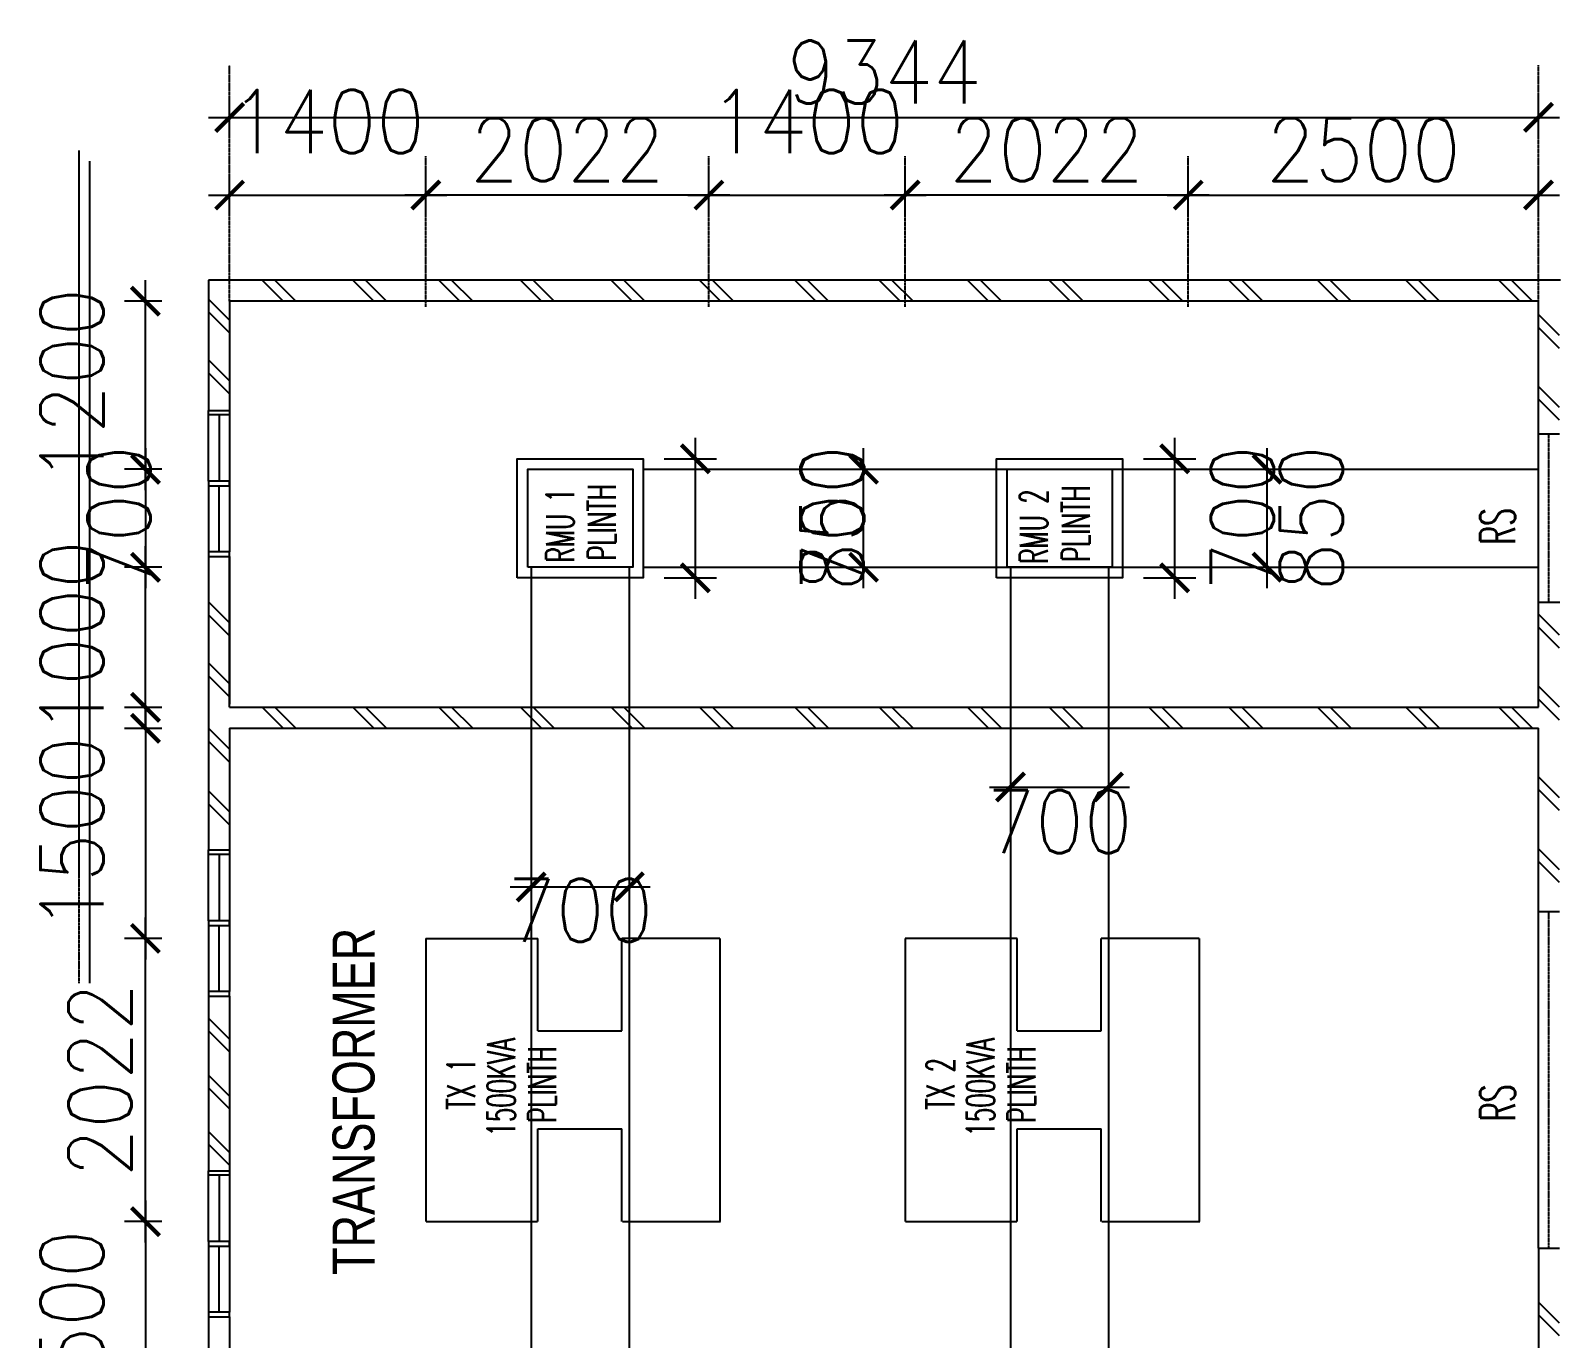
# Model space of a CAD drawing. Header units: millimetres. Extents: x -312260 to 194620, y -310600 to 21683.
# Drawn here: x -65573 to -54658, y -301797 to -292459 of the extents above; entities that cross this region are included whole.
import ezdxf

# ---------------------------------------------------------------- set-up
doc = ezdxf.new("R2010")
doc.units = ezdxf.units.MM
doc.header["$LTSCALE"] = 5
doc.header["$MEASUREMENT"] = 0
doc.header["$PDMODE"] = 3
doc.linetypes.add('HIDDEN', pattern=[0.375, 0.25, -0.125])
for name, color, linetype in [('-TRENCH', 65, 'Continuous'), ('-TRENCH 2', 51, 'Continuous'), ('DIM', 7, 'Continuous'), ('DRAIN', 5, 'Continuous'), ('H', 1, 'Continuous'), ('wall', 2, 'Continuous'), ('WIN', 5, 'Continuous')]:
    doc.layers.add(name, color=color, linetype=linetype)
doc.styles.add('ROMANS', font='romans.shx', dxfattribs={"width": 0.9, "height": 450})
doc.styles.add('ROMS', font='romans.shx', dxfattribs={"width": 0.8, "height": 230})
doc.dimstyles.new('STANDARD$0', dxfattribs={"dimscale": 0, "dimtxt": 8, "dimasz": 6, "dimexe": 1, "dimexo": 1, "dimgap": 3, "dimtad": 1, "dimdec": 0, "dimlfac": -1, "dimrnd": 1, "dimzin": 0, "dimdsep": 46, "dimtxsty": 'Standard', "dimcen": 0, "dimclrd": 5, "dimclre": 250, "dimadec": 0, "dimazin": 0, "dimtfac": 1, "dimtdec": 4, "dimtofl": 0, "dimtmove": 0, "dimatfit": 3, "dimfxl": 1, "dimtolj": 1, "dimtzin": 0, "dimarcsym": 0})

# ---------------------------------------------------------------- blocks, each defined once
blk = doc.blocks.new('_ARCHTICK')
at = {"color": 0, "linetype": 'ByBlock', "const_width": 0.15}
blk.add_lwpolyline([(-0.5, -0.5), (0.5, 0.5)], dxfattribs=at)
blk = doc.blocks.new('*D207')
at = {"color": 7, "lineweight": -2}
for p, q in [((-56746, -296441), (-56746, -295441)), ((-56793, -295591), (-56596, -295591)), ((-56793, -296291), (-56596, -296291))]:
    blk.add_line(p, q, dxfattribs=at)
at = {"layer": 'DEFPOINTS', "color": 0}
for p in [(-56943, -295591), (-56746, -295591), (-56943, -296291)]:
    blk.add_point(p, dxfattribs=at)
at = {"color": 7, "lineweight": -2, "xscale": 200, "yscale": 200, "zscale": 200}
for p, rotation in [((-56746, -295591), 90), ((-56746, -296291), 270)]:
    blk.add_blockref('_ARCHTICK', p, dxfattribs=dict(at, rotation=rotation))
at = {"color": 7, "insert": (-56922, -295941), "char_height": 450, "attachment_point": 5, "rotation": 90, "style": 'ROMANS'}
blk.add_mtext('\\A1;700', dxfattribs=at)
blk = doc.blocks.new('*D201')
at = {"color": 7, "lineweight": -2}
blk.add_line((-58727, -297860), (-57727, -297860), dxfattribs=at)
at = {"layer": 'DEFPOINTS', "color": 0}
for p in [(-58577, -297860), (-57877, -297860), (-57877, -297860)]:
    blk.add_point(p, dxfattribs=at)
at = {"color": 7, "lineweight": -2, "xscale": 200, "yscale": 200, "zscale": 200, "rotation": 180}
blk.add_blockref('_ARCHTICK', (-58577, -297860), dxfattribs=at)
at = {"color": 7, "lineweight": -2, "xscale": 200, "yscale": 200, "zscale": 200}
blk.add_blockref('_ARCHTICK', (-57877, -297860), dxfattribs=at)
at = {"color": 7, "insert": (-58227, -298107), "char_height": 450, "attachment_point": 5, "style": 'ROMANS'}
blk.add_mtext('\\A1;700', dxfattribs=at)
blk = doc.blocks.new('*D208')
at = {"color": 7, "lineweight": -2}
blk.add_line((-59626, -296441), (-59626, -295441), dxfattribs=at)
at = {"layer": 'DEFPOINTS', "color": 0}
for p in [(-59626, -295591), (-59626, -295591), (-59626, -296291)]:
    blk.add_point(p, dxfattribs=at)
at = {"color": 7, "lineweight": -2, "xscale": 200, "yscale": 200, "zscale": 200}
for p, rotation in [((-59626, -295591), 90), ((-59626, -296291), 270)]:
    blk.add_blockref('_ARCHTICK', p, dxfattribs=dict(at, rotation=rotation))
at = {"color": 7, "insert": (-59846, -295941), "char_height": 450, "attachment_point": 5, "rotation": 90, "style": 'ROMANS'}
blk.add_mtext('\\A1;700', dxfattribs=at)
blk = doc.blocks.new('*D179')
at = {"layer": '-TRENCH', "color": 7, "lineweight": -2}
for p, q in [((-57405, -296516), (-57405, -295366)), ((-57627, -295516), (-57255, -295516)), ((-57627, -296366), (-57255, -296366))]:
    blk.add_line(p, q, dxfattribs=at)
at = {"layer": 'DEFPOINTS', "color": 0}
for p in [(-57777, -295516), (-57405, -295516), (-57777, -296366)]:
    blk.add_point(p, dxfattribs=at)
at = {"layer": '-TRENCH', "color": 7, "lineweight": -2, "xscale": 200, "yscale": 200, "zscale": 200}
for p, rotation in [((-57405, -295516), 90), ((-57405, -296366), 270)]:
    blk.add_blockref('_ARCHTICK', p, dxfattribs=dict(at, rotation=rotation))
at = {"layer": '-TRENCH', "color": 7, "insert": (-56430, -295941), "char_height": 450, "attachment_point": 5, "rotation": 90, "style": 'ROMANS'}
blk.add_mtext('\\A1;850', dxfattribs=at)
blk = doc.blocks.new('*D202')
at = {"color": 7, "lineweight": -2}
blk.add_line((-62149, -298573), (-61149, -298573), dxfattribs=at)
at = {"layer": 'DEFPOINTS', "color": 0}
for p in [(-61999, -298573), (-61299, -298573), (-61299, -298573)]:
    blk.add_point(p, dxfattribs=at)
at = {"color": 7, "lineweight": -2, "xscale": 200, "yscale": 200, "zscale": 200, "rotation": 180}
blk.add_blockref('_ARCHTICK', (-61999, -298573), dxfattribs=at)
at = {"color": 7, "lineweight": -2, "xscale": 200, "yscale": 200, "zscale": 200}
blk.add_blockref('_ARCHTICK', (-61299, -298573), dxfattribs=at)
at = {"color": 7, "insert": (-61649, -298740), "char_height": 450, "attachment_point": 5, "style": 'ROMANS'}
blk.add_mtext('\\A1;700', dxfattribs=at)
blk = doc.blocks.new('*D180')
at = {"layer": '-TRENCH', "color": 7, "lineweight": -2}
for p, q in [((-60827, -296516), (-60827, -295366)), ((-61049, -295516), (-60677, -295516)), ((-61049, -296366), (-60677, -296366))]:
    blk.add_line(p, q, dxfattribs=at)
at = {"layer": 'DEFPOINTS', "color": 0}
for p in [(-61199, -295516), (-60827, -295516), (-61199, -296366)]:
    blk.add_point(p, dxfattribs=at)
at = {"layer": '-TRENCH', "color": 7, "lineweight": -2, "xscale": 200, "yscale": 200, "zscale": 200}
for p, rotation in [((-60827, -295516), 90), ((-60827, -296366), 270)]:
    blk.add_blockref('_ARCHTICK', p, dxfattribs=dict(at, rotation=rotation))
at = {"layer": '-TRENCH', "color": 7, "insert": (-59852, -295941), "char_height": 450, "attachment_point": 5, "rotation": 90, "style": 'ROMANS'}
blk.add_mtext('\\A1;850', dxfattribs=at)
blk = doc.blocks.new('*D181')
at = {"layer": 'DEFPOINTS', "color": 0, "linetype": 'Continuous'}
for p in [(-54808, -293079), (-64152, -293370), (-54808, -293370)]:
    blk.add_point(p, dxfattribs=at)
at = {"layer": 'DIM', "color": 7, "linetype": 'Continuous', "lineweight": -2}
for p, q in [((-64152, -293220), (-64152, -292929)), ((-54808, -293220), (-54808, -292929)), ((-64302, -293079), (-54658, -293079))]:
    blk.add_line(p, q, dxfattribs=at)
at = {"layer": 'DIM', "color": 7, "linetype": 'Continuous', "lineweight": -2, "xscale": 200, "yscale": 200, "zscale": 200, "rotation": 180}
blk.add_blockref('_ARCHTICK', (-64152, -293079), dxfattribs=at)
at = {"layer": 'DIM', "color": 7, "linetype": 'Continuous', "lineweight": -2, "xscale": 200, "yscale": 200, "zscale": 200}
blk.add_blockref('_ARCHTICK', (-54808, -293079), dxfattribs=at)
at = {"layer": 'DIM', "color": 7, "linetype": 'Continuous', "insert": (-59480, -292754), "char_height": 450, "attachment_point": 5, "style": 'ROMANS'}
blk.add_mtext('\\A1;9344', dxfattribs=at)
blk = doc.blocks.new('*D182')
at = {"layer": 'DEFPOINTS', "color": 0, "linetype": 'Continuous'}
for p in [(-54808, -293633), (-57308, -293923), (-54808, -293923)]:
    blk.add_point(p, dxfattribs=at)
at = {"layer": 'DIM', "color": 7, "linetype": 'Continuous', "lineweight": -2}
for p, q in [((-57308, -293773), (-57308, -293483)), ((-54808, -293773), (-54808, -293483)), ((-57458, -293633), (-54658, -293633))]:
    blk.add_line(p, q, dxfattribs=at)
at = {"layer": 'DIM', "color": 7, "linetype": 'Continuous', "lineweight": -2, "xscale": 200, "yscale": 200, "zscale": 200, "rotation": 180}
blk.add_blockref('_ARCHTICK', (-57308, -293633), dxfattribs=at)
at = {"layer": 'DIM', "color": 7, "linetype": 'Continuous', "lineweight": -2, "xscale": 200, "yscale": 200, "zscale": 200}
blk.add_blockref('_ARCHTICK', (-54808, -293633), dxfattribs=at)
at = {"layer": 'DIM', "color": 7, "linetype": 'Continuous', "insert": (-56058, -293308), "char_height": 450, "attachment_point": 5, "style": 'ROMANS'}
blk.add_mtext('\\A1;2500', dxfattribs=at)
blk = doc.blocks.new('*D183')
at = {"layer": 'DEFPOINTS', "color": 0, "linetype": 'Continuous'}
for p in [(-59330, -293633), (-59330, -293923), (-57308, -293923)]:
    blk.add_point(p, dxfattribs=at)
at = {"layer": 'DIM', "color": 7, "linetype": 'Continuous', "lineweight": -2}
for p, q in [((-59330, -293773), (-59330, -293483)), ((-57308, -293773), (-57308, -293483)), ((-57158, -293633), (-59480, -293633))]:
    blk.add_line(p, q, dxfattribs=at)
at = {"layer": 'DIM', "color": 7, "linetype": 'Continuous', "lineweight": -2, "xscale": 200, "yscale": 200, "zscale": 200, "rotation": 180}
blk.add_blockref('_ARCHTICK', (-59330, -293633), dxfattribs=at)
at = {"layer": 'DIM', "color": 7, "linetype": 'Continuous', "lineweight": -2, "xscale": 200, "yscale": 200, "zscale": 200}
blk.add_blockref('_ARCHTICK', (-57308, -293633), dxfattribs=at)
at = {"layer": 'DIM', "color": 7, "linetype": 'Continuous', "insert": (-58319, -293308), "char_height": 450, "attachment_point": 5, "style": 'ROMANS'}
blk.add_mtext('\\A1;2022', dxfattribs=at)
blk = doc.blocks.new('*D184')
at = {"layer": 'DEFPOINTS', "color": 0, "linetype": 'Continuous'}
for p in [(-59330, -293633), (-60730, -293923), (-59330, -293923)]:
    blk.add_point(p, dxfattribs=at)
at = {"layer": 'DIM', "color": 7, "linetype": 'Continuous', "lineweight": -2}
for p, q in [((-60730, -293773), (-60730, -293483)), ((-59330, -293773), (-59330, -293483)), ((-60880, -293633), (-59180, -293633))]:
    blk.add_line(p, q, dxfattribs=at)
at = {"layer": 'DIM', "color": 7, "linetype": 'Continuous', "lineweight": -2, "xscale": 200, "yscale": 200, "zscale": 200, "rotation": 180}
blk.add_blockref('_ARCHTICK', (-60730, -293633), dxfattribs=at)
at = {"layer": 'DIM', "color": 7, "linetype": 'Continuous', "lineweight": -2, "xscale": 200, "yscale": 200, "zscale": 200}
blk.add_blockref('_ARCHTICK', (-59330, -293633), dxfattribs=at)
at = {"layer": 'DIM', "color": 7, "linetype": 'Continuous', "insert": (-60030, -293108), "char_height": 450, "attachment_point": 5, "style": 'ROMANS'}
blk.add_mtext('\\A1;1400', dxfattribs=at)
blk = doc.blocks.new('*D185')
at = {"layer": 'DEFPOINTS', "color": 0, "linetype": 'Continuous'}
for p in [(-62752, -293633), (-62752, -293923), (-60730, -293923)]:
    blk.add_point(p, dxfattribs=at)
at = {"layer": 'DIM', "color": 7, "linetype": 'Continuous', "lineweight": -2}
for p, q in [((-62752, -293773), (-62752, -293483)), ((-60730, -293773), (-60730, -293483)), ((-60580, -293633), (-62902, -293633))]:
    blk.add_line(p, q, dxfattribs=at)
at = {"layer": 'DIM', "color": 7, "linetype": 'Continuous', "lineweight": -2, "xscale": 200, "yscale": 200, "zscale": 200, "rotation": 180}
blk.add_blockref('_ARCHTICK', (-62752, -293633), dxfattribs=at)
at = {"layer": 'DIM', "color": 7, "linetype": 'Continuous', "lineweight": -2, "xscale": 200, "yscale": 200, "zscale": 200}
blk.add_blockref('_ARCHTICK', (-60730, -293633), dxfattribs=at)
at = {"layer": 'DIM', "color": 7, "linetype": 'Continuous', "insert": (-61741, -293308), "char_height": 450, "attachment_point": 5, "style": 'ROMANS'}
blk.add_mtext('\\A1;2022', dxfattribs=at)
blk = doc.blocks.new('*D186')
at = {"layer": 'DEFPOINTS', "color": 0, "linetype": 'Continuous'}
for p in [(-62752, -293633), (-64152, -293923), (-62752, -293923)]:
    blk.add_point(p, dxfattribs=at)
at = {"layer": 'DIM', "color": 7, "linetype": 'Continuous', "lineweight": -2}
for p, q in [((-64152, -293773), (-64152, -293483)), ((-62752, -293773), (-62752, -293483)), ((-64302, -293633), (-62602, -293633))]:
    blk.add_line(p, q, dxfattribs=at)
at = {"layer": 'DIM', "color": 7, "linetype": 'Continuous', "lineweight": -2, "xscale": 200, "yscale": 200, "zscale": 200, "rotation": 180}
blk.add_blockref('_ARCHTICK', (-64152, -293633), dxfattribs=at)
at = {"layer": 'DIM', "color": 7, "linetype": 'Continuous', "lineweight": -2, "xscale": 200, "yscale": 200, "zscale": 200}
blk.add_blockref('_ARCHTICK', (-62752, -293633), dxfattribs=at)
at = {"layer": 'DIM', "color": 7, "linetype": 'Continuous', "insert": (-63452, -293108), "char_height": 450, "attachment_point": 5, "style": 'ROMANS'}
blk.add_mtext('\\A1;1400', dxfattribs=at)
blk = doc.blocks.new('*D192')
at = {"layer": 'DEFPOINTS', "color": 0, "linetype": 'Continuous'}
for p in [(-64487, -300963), (-64753, -302463), (-64487, -302463)]:
    blk.add_point(p, dxfattribs=at)
at = {"layer": 'DIM', "color": 7, "linetype": 'Continuous', "lineweight": -2}
for p, q in [((-64753, -300813), (-64753, -302613)), ((-64637, -300963), (-64903, -300963)), ((-64637, -302463), (-64903, -302463))]:
    blk.add_line(p, q, dxfattribs=at)
at = {"layer": 'DIM', "color": 7, "linetype": 'Continuous', "lineweight": -2, "xscale": 200, "yscale": 200, "zscale": 200}
for p, rotation in [((-64753, -300963), 90), ((-64753, -302463), 270)]:
    blk.add_blockref('_ARCHTICK', p, dxfattribs=dict(at, rotation=rotation))
at = {"layer": 'DIM', "color": 7, "linetype": 'Continuous', "insert": (-65278, -301713), "char_height": 450, "attachment_point": 5, "rotation": 90, "style": 'ROMANS'}
blk.add_mtext('\\A1;1500', dxfattribs=at)
blk = doc.blocks.new('*D193')
at = {"layer": 'DEFPOINTS', "color": 0, "linetype": 'Continuous'}
for p in [(-64753, -298941), (-64487, -298941), (-64487, -300963)]:
    blk.add_point(p, dxfattribs=at)
at = {"layer": 'DIM', "color": 7, "linetype": 'Continuous', "lineweight": -2}
for p, q in [((-64753, -301113), (-64753, -298791)), ((-64637, -298941), (-64903, -298941)), ((-64637, -300963), (-64903, -300963))]:
    blk.add_line(p, q, dxfattribs=at)
at = {"layer": 'DIM', "color": 7, "linetype": 'Continuous', "lineweight": -2, "xscale": 200, "yscale": 200, "zscale": 200}
for p, rotation in [((-64753, -298941), 90), ((-64753, -300963), 270)]:
    blk.add_blockref('_ARCHTICK', p, dxfattribs=dict(at, rotation=rotation))
at = {"layer": 'DIM', "color": 7, "linetype": 'Continuous', "insert": (-65078, -299952), "char_height": 450, "attachment_point": 5, "rotation": 90, "style": 'ROMANS'}
blk.add_mtext('\\A1;2022', dxfattribs=at)
blk = doc.blocks.new('*D194')
at = {"layer": 'DEFPOINTS', "color": 0, "linetype": 'Continuous'}
for p in [(-64487, -297441), (-64753, -298941), (-64487, -298941)]:
    blk.add_point(p, dxfattribs=at)
at = {"layer": 'DIM', "color": 7, "linetype": 'Continuous', "lineweight": -2}
for p, q in [((-64753, -297291), (-64753, -299091)), ((-64637, -297441), (-64903, -297441)), ((-64637, -298941), (-64903, -298941))]:
    blk.add_line(p, q, dxfattribs=at)
at = {"layer": 'DIM', "color": 7, "linetype": 'Continuous', "lineweight": -2, "xscale": 200, "yscale": 200, "zscale": 200}
for p, rotation in [((-64753, -297441), 90), ((-64753, -298941), 270)]:
    blk.add_blockref('_ARCHTICK', p, dxfattribs=dict(at, rotation=rotation))
at = {"layer": 'DIM', "color": 7, "linetype": 'Continuous', "insert": (-65278, -298191), "char_height": 450, "attachment_point": 5, "rotation": 90, "style": 'ROMANS'}
blk.add_mtext('\\A1;1500', dxfattribs=at)
blk = doc.blocks.new('*D195')
at = {"layer": 'DEFPOINTS', "color": 0, "linetype": 'Continuous'}
for p in [(-64753, -296291), (-64487, -296291), (-64487, -297291)]:
    blk.add_point(p, dxfattribs=at)
at = {"layer": 'DIM', "color": 7, "linetype": 'Continuous', "lineweight": -2}
for p, q in [((-64753, -297441), (-64753, -296141)), ((-64637, -296291), (-64903, -296291)), ((-64637, -297291), (-64903, -297291))]:
    blk.add_line(p, q, dxfattribs=at)
at = {"layer": 'DIM', "color": 7, "linetype": 'Continuous', "lineweight": -2, "xscale": 200, "yscale": 200, "zscale": 200}
for p, rotation in [((-64753, -296291), 90), ((-64753, -297291), 270)]:
    blk.add_blockref('_ARCHTICK', p, dxfattribs=dict(at, rotation=rotation))
at = {"layer": 'DIM', "color": 7, "linetype": 'Continuous', "insert": (-65278, -296791), "char_height": 450, "attachment_point": 5, "rotation": 90, "style": 'ROMANS'}
blk.add_mtext('\\A1;1000', dxfattribs=at)
blk = doc.blocks.new('*D196')
at = {"layer": 'DEFPOINTS', "color": 0, "linetype": 'Continuous'}
for p in [(-64487, -295591), (-64753, -296291), (-64487, -296291)]:
    blk.add_point(p, dxfattribs=at)
at = {"layer": 'DIM', "color": 7, "linetype": 'Continuous', "lineweight": -2}
for p, q in [((-64753, -295441), (-64753, -296441)), ((-64637, -295591), (-64903, -295591)), ((-64637, -296291), (-64903, -296291))]:
    blk.add_line(p, q, dxfattribs=at)
at = {"layer": 'DIM', "color": 7, "linetype": 'Continuous', "lineweight": -2, "xscale": 200, "yscale": 200, "zscale": 200}
for p, rotation in [((-64753, -295591), 90), ((-64753, -296291), 270)]:
    blk.add_blockref('_ARCHTICK', p, dxfattribs=dict(at, rotation=rotation))
at = {"layer": 'DIM', "color": 7, "linetype": 'Continuous', "insert": (-64942, -295941), "char_height": 450, "attachment_point": 5, "rotation": 90, "style": 'ROMANS'}
blk.add_mtext('\\A1;700', dxfattribs=at)
blk = doc.blocks.new('*D197')
at = {"layer": 'DEFPOINTS', "color": 0, "linetype": 'Continuous'}
for p in [(-64753, -294391), (-64487, -294391), (-64487, -295591)]:
    blk.add_point(p, dxfattribs=at)
at = {"layer": 'DIM', "color": 7, "linetype": 'Continuous', "lineweight": -2}
for p, q in [((-64753, -295741), (-64753, -294241)), ((-64637, -294391), (-64903, -294391)), ((-64637, -295591), (-64903, -295591))]:
    blk.add_line(p, q, dxfattribs=at)
at = {"layer": 'DIM', "color": 7, "linetype": 'Continuous', "lineweight": -2, "xscale": 200, "yscale": 200, "zscale": 200}
for p, rotation in [((-64753, -294391), 90), ((-64753, -295591), 270)]:
    blk.add_blockref('_ARCHTICK', p, dxfattribs=dict(at, rotation=rotation))
at = {"layer": 'DIM', "color": 7, "linetype": 'Continuous', "insert": (-65278, -294991), "char_height": 450, "attachment_point": 5, "rotation": 90, "style": 'ROMANS'}
blk.add_mtext('\\A1;1200', dxfattribs=at)

msp = doc.modelspace()

# ---------------------------------------------------------------- linework, layer by layer
at = {"layer": '-TRENCH'}
for p, q in [((-61199.1, -295590.6), (-54808.4, -295590.6)), ((-61999.1, -296290.6), (-61999.1, -303562.6)), ((-61299.1, -296290.6), (-61299.1, -303562.6)), ((-61199.1, -296290.6), (-54808.4, -296290.6)), ((-58577.1, -296290.6), (-58577.1, -303562.6)), ((-57877.1, -296290.6), (-57877.1, -303562.6))]:
    msp.add_line(p, q, dxfattribs=at)
at = {"layer": '-TRENCH 2', "color": 6, "linetype": 'Continuous', "ltscale": 0.2}
for points in [[(-62024.1, -296290.6), (-62024.1, -295590.6), (-61274.1, -295590.6), (-61274.1, -296290.6)], [(-58602.1, -296290.6), (-58602.1, -295590.6), (-57852.1, -295590.6), (-57852.1, -296290.6)]]:
    msp.add_lwpolyline(points, close=True, dxfattribs=at)
at = {"color": 5}
for p, q in [((-54658.4, -295340.6), (-54808.4, -295340.6)), ((-54808.4, -296540.6), (-54808.4, -295340.6)), ((-54808.4, -296540.6), (-54655.9, -296540.6)), ((-54808.4, -301151.6), (-54808.4, -298751.6)), ((-54658.4, -298751.6), (-54808.4, -298751.6)), ((-54808.4, -301151.6), (-54658.4, -301151.6))]:
    msp.add_line(p, q, dxfattribs=at)
at = {"color": 6}
for p, q in [((-64152.4, -297290.6), (-64152.4, -296214)), ((-62752.4, -298940.7), (-62752.4, -300962.7)), ((-62752.4, -298940.7), (-61952.4, -298940.7)), ((-61952.4, -299601.6), (-61952.4, -298940.7)), ((-60652.4, -298940.7), (-61352.4, -298940.7)), ((-61352.4, -299601.6), (-61352.4, -298940.7)), ((-60652.4, -298940.7), (-60652.4, -300962.7)), ((-58530.4, -298940.7), (-59330.4, -298940.7)), ((-59330.4, -298940.7), (-59330.4, -300962.7)), ((-58530.4, -299601.6), (-58530.4, -298940.7)), ((-57930.4, -299601.6), (-57930.4, -298940.7)), ((-57230.4, -298940.7), (-57930.4, -298940.7)), ((-57230.4, -298940.7), (-57230.4, -300962.7)), ((-61952.4, -299601.6), (-61352.4, -299601.6)), ((-58530.4, -299601.6), (-57930.4, -299601.6)), ((-61952.4, -300962.7), (-61952.4, -300301.6)), ((-61952.4, -300301.6), (-61352.4, -300301.6)), ((-61352.4, -300962.7), (-61352.4, -300301.6)), ((-58530.4, -300301.6), (-57930.4, -300301.6)), ((-58530.4, -300962.7), (-58530.4, -300301.6)), ((-57930.4, -300962.7), (-57930.4, -300301.6)), ((-62748.3, -300962.7), (-61954, -300962.7)), ((-61348.3, -300962.7), (-60648.3, -300962.7)), ((-59326.3, -300962.7), (-58532, -300962.7)), ((-57926.3, -300962.7), (-57226.3, -300962.7))]:
    msp.add_line(p, q, dxfattribs=at)
msp.add_line((-58536.1, -300851.6), (-58530.4, -300851.6))
for points in [[(-62099.1, -296365.6), (-62099.1, -295515.6), (-61199.1, -295515.6), (-61199.1, -296365.6)], [(-58677.1, -296365.6), (-58677.1, -295515.6), (-57777.1, -295515.6), (-57777.1, -296365.6)]]:
    msp.add_lwpolyline(points, close=True, dxfattribs=at)
at = {"layer": 'DIM', "color": 8, "linetype": 'HIDDEN'}
for p, q in [((-64152.4, -294390.6), (-64152.4, -292705.6)), ((-54808.4, -294432), (-54808.4, -292705.6)), ((-62752.4, -294432), (-62752.4, -293355.6)), ((-60730.4, -294432), (-60730.4, -293355.6)), ((-59330.4, -294432), (-59330.4, -293355.6)), ((-57308.4, -294432), (-57308.4, -293355.6))]:
    msp.add_line(p, q, dxfattribs=at)
at = {"layer": 'DIM', "color": 2, "linetype": 'HIDDEN'}
for p, q in [((-54733.4, -296540.6), (-54733.4, -295340.6)), ((-54733.4, -301151.6), (-54733.4, -298751.6))]:
    msp.add_line(p, q, dxfattribs=at)
at = {"layer": 'DRAIN'}
for p, q in [((-65227.4, -293315.6), (-65227.4, -298473.6)), ((-65152.4, -293390.6), (-65152.4, -299260.6))]:
    msp.add_line(p, q, dxfattribs=at)
at = {"layer": 'DRAIN', "color": 8, "linetype": 'HIDDEN'}
msp.add_line((-65227.4, -298473.6), (-65227.4, -299260.6), dxfattribs=at)
msp.add_line((-65227.4, -298473.6), (-65227.4, -299260.6), dxfattribs=at)
at = {"layer": 'H'}
for p, q in [((-63770.6, -294390.6), (-63920.6, -294240.6)), ((-63679.2, -294390.6), (-63829.2, -294240.6)), ((-63123.2, -294390.6), (-63273.2, -294240.6)), ((-63031.8, -294390.6), (-63181.8, -294240.6)), ((-62508.2, -294390.6), (-62658.2, -294240.6)), ((-62416.9, -294390.6), (-62566.9, -294240.6)), ((-61925.6, -294390.6), (-62075.6, -294240.6)), ((-61834.2, -294390.6), (-61984.2, -294240.6)), ((-61278.2, -294390.6), (-61428.2, -294240.6)), ((-61186.9, -294390.6), (-61336.9, -294240.6)), ((-60647.1, -294390.6), (-60797.1, -294240.6)), ((-60555.7, -294390.6), (-60705.7, -294240.6)), ((-59967.4, -294390.6), (-60117.4, -294240.6)), ((-59876, -294390.6), (-60026, -294240.6)), ((-59364.7, -294390.6), (-59514.7, -294240.6)), ((-59273.3, -294390.6), (-59423.3, -294240.6)), ((-58733.5, -294390.6), (-58883.5, -294240.6)), ((-58642.2, -294390.6), (-58792.2, -294240.6)), ((-58150.9, -294390.6), (-58300.9, -294240.6)), ((-58059.5, -294390.6), (-58209.5, -294240.6)), ((-57438.8, -294390.6), (-57588.8, -294240.6)), ((-57347.4, -294390.6), (-57497.4, -294240.6)), ((-56867.7, -294390.6), (-57017.7, -294240.6)), ((-56776.4, -294390.6), (-56926.4, -294240.6)), ((-56236.6, -294390.6), (-56386.6, -294240.6)), ((-56145.2, -294390.6), (-56295.2, -294240.6)), ((-55605.4, -294390.6), (-55755.4, -294240.6)), ((-55514, -294390.6), (-55664, -294240.6)), ((-54941.9, -294390.6), (-55091.9, -294240.6)), ((-54850.5, -294390.6), (-55000.5, -294240.6)), ((-64152.4, -294525.5), (-64302.4, -294375.5)), ((-64152.4, -294616.9), (-64302.4, -294466.9)), ((-54658.4, -294636.3), (-54808.4, -294486.3)), ((-54658.4, -294727.7), (-54808.4, -294577.7)), ((-64152.4, -294960.7), (-64302.4, -294810.7)), ((-64152.4, -295052.1), (-64302.4, -294902.1)), ((-54658.4, -295150.2), (-54808.4, -295000.2)), ((-54658.4, -295241.6), (-54808.4, -295091.6)), ((-64152.4, -296688.5), (-64302.4, -296538.5)), ((-64152.4, -296779.9), (-64302.4, -296629.9)), ((-54658.4, -296776.8), (-54808.4, -296626.8)), ((-54658.4, -296868.2), (-54808.4, -296718.2)), ((-64152.4, -297123.7), (-64302.4, -296973.7)), ((-64152.4, -297215.1), (-64302.4, -297065.1)), ((-54658.4, -297290.8), (-54808.4, -297140.8)), ((-63770.6, -297440.6), (-63920.6, -297290.6)), ((-63679.2, -297440.6), (-63829.2, -297290.6)), ((-63123.2, -297440.6), (-63273.2, -297290.6)), ((-63031.8, -297440.6), (-63181.8, -297290.6)), ((-62508.2, -297440.6), (-62658.2, -297290.6)), ((-62416.9, -297440.6), (-62566.9, -297290.6)), ((-61925.6, -297440.6), (-62075.6, -297290.6)), ((-61834.2, -297440.6), (-61984.2, -297290.6)), ((-61278.2, -297440.6), (-61428.2, -297290.6)), ((-61186.9, -297440.6), (-61336.9, -297290.6)), ((-60647.1, -297440.6), (-60797.1, -297290.6)), ((-60555.7, -297440.6), (-60705.7, -297290.6)), ((-59967.4, -297440.6), (-60117.4, -297290.6)), ((-59876, -297440.6), (-60026, -297290.6)), ((-59364.7, -297440.6), (-59514.7, -297290.6)), ((-59273.3, -297440.6), (-59423.3, -297290.6)), ((-58733.5, -297440.6), (-58883.5, -297290.6)), ((-58642.2, -297440.6), (-58792.2, -297290.6)), ((-58150.9, -297440.6), (-58300.9, -297290.6)), ((-58059.5, -297440.6), (-58209.5, -297290.6)), ((-57438.8, -297440.6), (-57588.8, -297290.6)), ((-57347.4, -297440.6), (-57497.4, -297290.6)), ((-56867.7, -297440.6), (-57017.7, -297290.6)), ((-56776.4, -297440.6), (-56926.4, -297290.6)), ((-56236.6, -297440.6), (-56386.6, -297290.6)), ((-56145.2, -297440.6), (-56295.2, -297290.6)), ((-55605.4, -297440.6), (-55755.4, -297290.6)), ((-55514, -297440.6), (-55664, -297290.6)), ((-54941.9, -297440.6), (-55091.9, -297290.6)), ((-54850.5, -297440.6), (-55000.5, -297290.6)), ((-54658.4, -297382.1), (-54808.4, -297232.1)), ((-64152.4, -297590.4), (-64302.4, -297440.4)), ((-64152.4, -297681.8), (-64302.4, -297531.8)), ((-54658.4, -297936.3), (-54808.4, -297786.3)), ((-64152.4, -298037.9), (-64302.4, -297887.9)), ((-54658.4, -298027.7), (-54808.4, -297877.7)), ((-64152.4, -298129.3), (-64302.4, -297979.3)), ((-54658.4, -298450.2), (-54808.4, -298300.2)), ((-54658.4, -298541.6), (-54808.4, -298391.6)), ((-64152.4, -299659.4), (-64302.4, -299509.4)), ((-64152.4, -299750.8), (-64302.4, -299600.8)), ((-64152.4, -300067.3), (-64302.4, -299917.3)), ((-64152.4, -300158.7), (-64302.4, -300008.7)), ((-64152.4, -300468.5), (-64302.4, -300318.5)), ((-64152.4, -300559.9), (-64302.4, -300409.9)), ((-54658.4, -301687), (-54808.4, -301537)), ((-54658.4, -301778.4), (-54808.4, -301628.4))]:
    msp.add_line(p, q, dxfattribs=at)
at = {"layer": 'wall', "color": 2}
for p, q in [((-54650.6, -294240.6), (-64302.4, -294240.6)), ((-64302.4, -294240.6), (-64302.4, -295170.5)), ((-54808.4, -294390.6), (-64152.4, -294390.6)), ((-64152.4, -294390.6), (-64152.4, -295170.5)), ((-54808.4, -295340.6), (-54808.4, -294390.6)), ((-64302.4, -296214), (-64302.4, -298309.6)), ((-64152.4, -296214), (-64152.4, -297267.2)), ((-54808.4, -297290.6), (-54808.4, -296540.6)), ((-64152.4, -297290.6), (-54808.4, -297290.6)), ((-64152.4, -297440.6), (-54808.4, -297440.6)), ((-64152.4, -297440.6), (-64152.4, -298309.6)), ((-54808.4, -298751.6), (-54808.4, -297440.6)), ((-64302.4, -299353.1), (-64302.4, -300599.6)), ((-64152.4, -299353.1), (-64152.4, -300599.6)), ((-54808.4, -301151.6), (-54808.4, -302462.6)), ((-64302.4, -301643.1), (-64302.4, -304717.5)), ((-64152.4, -301643.1), (-64152.4, -302462.6))]:
    msp.add_line(p, q, dxfattribs=at)
at = {"layer": 'WIN', "color": 5, "linetype": 'Continuous', "ltscale": 0.2}
for p, q in [((-64302.4, -295203.1), (-64302.4, -295170.5)), ((-64302.4, -295170.5), (-64152.4, -295170.5)), ((-64302.4, -295676), (-64302.4, -295203.1)), ((-64152.4, -295203.1), (-64302.4, -295203.1)), ((-64227.4, -295203.1), (-64227.4, -295676)), ((-64152.4, -295170.5), (-64152.4, -295203.1)), ((-64152.4, -295170.5), (-64152.4, -296181.4)), ((-64152.4, -295676), (-64302.4, -295676)), ((-64302.4, -295676), (-64302.4, -295708.6)), ((-64152.4, -295708.6), (-64152.4, -295676)), ((-64302.4, -295708.6), (-64152.4, -295708.6)), ((-64302.4, -295708.6), (-64302.4, -296181.4)), ((-64227.4, -296181.4), (-64227.4, -295708.6)), ((-64152.4, -296181.4), (-64302.4, -296181.4)), ((-64302.4, -296181.4), (-64302.4, -296214)), ((-64302.4, -296214), (-64152.4, -296214)), ((-64152.4, -296214), (-64152.4, -296181.4)), ((-64302.4, -298342.2), (-64302.4, -298309.6)), ((-64302.4, -298309.6), (-64152.4, -298309.6)), ((-64302.4, -298815), (-64302.4, -298342.2)), ((-64152.4, -298342.2), (-64302.4, -298342.2)), ((-64227.4, -298342.2), (-64227.4, -298815)), ((-64152.4, -298309.6), (-64152.4, -298342.2)), ((-64152.4, -298309.6), (-64152.4, -299320.5)), ((-64152.4, -298815), (-64302.4, -298815)), ((-64302.4, -298815), (-64302.4, -298847.7)), ((-64152.4, -298847.7), (-64152.4, -298815)), ((-64302.4, -298847.7), (-64152.4, -298847.7)), ((-64302.4, -298847.7), (-64302.4, -299320.5)), ((-64227.4, -299320.5), (-64227.4, -298847.7)), ((-64152.4, -299320.5), (-64302.4, -299320.5)), ((-64302.4, -299320.5), (-64302.4, -299353.1)), ((-64302.4, -299353.1), (-64152.4, -299353.1)), ((-64152.4, -299353.1), (-64152.4, -299320.5)), ((-64302.4, -300632.2), (-64302.4, -300599.6)), ((-64302.4, -300599.6), (-64152.4, -300599.6)), ((-64302.4, -301105.1), (-64302.4, -300632.2)), ((-64152.4, -300632.2), (-64302.4, -300632.2)), ((-64227.4, -300632.2), (-64227.4, -301105.1)), ((-64152.4, -300599.6), (-64152.4, -300632.2)), ((-64152.4, -300599.6), (-64152.4, -301610.5)), ((-64152.4, -301105.1), (-64302.4, -301105.1)), ((-64302.4, -301105.1), (-64302.4, -301137.7)), ((-64152.4, -301137.7), (-64152.4, -301105.1)), ((-64302.4, -301137.7), (-64152.4, -301137.7)), ((-64302.4, -301137.7), (-64302.4, -301610.5)), ((-64227.4, -301610.5), (-64227.4, -301137.7)), ((-64152.4, -301610.5), (-64302.4, -301610.5)), ((-64302.4, -301610.5), (-64302.4, -301643.1)), ((-64302.4, -301643.1), (-64152.4, -301643.1)), ((-64152.4, -301643.1), (-64152.4, -301610.5))]:
    msp.add_line(p, q, dxfattribs=at)

# ---------------------------------------------------------------- texts
at = {"layer": '-TRENCH 2', "color": 7, "linetype": 'Continuous', "style": 'ROMS', "width": 0.6}
for s, height, p in [('RMU 1', 200, (-61693.2, -296255.1)), ('PLINTH', 200, (-61393.9, -296241.9)), ('RMU 2', 200, (-58309.7, -296264.4)), ('PLINTH', 200, (-58010.4, -296251.2)), ('RS', 250, (-54975.2, -296131.2)), ('1500KVA', 200, (-62113.8, -300355.6)), ('1500KVA', 200, (-58691.8, -300355.6)), ('PLINTH', 200, (-61821.5, -300255.8)), ('TX 2', 200, (-58977.8, -300164.4)), ('PLINTH', 200, (-58399.5, -300255.8)), ('TX 1', 200, (-62399.8, -300164.4)), ('RS', 250, (-54975.2, -300246.7))]:
    msp.add_text(s, height=height, rotation=90, dxfattribs=at).set_placement(p)
at = {"color": 2, "width": 0.8}
msp.add_text('TRANSFORMER', height=300, rotation=90, dxfattribs=at).set_placement((-63117.5, -301343.3))

# ---------------------------------------------------------------- dimensions: what is measured, and where the dimension line sits
at = {"layer": '-TRENCH'}
for base, p1, p2, picture, middle in [((-60827.3, -295515.6), (-61199.1, -296365.6), (-61199.1, -295515.6), '*D180', (-59852.3, -295940.6)), ((-57405.3, -295515.6), (-57777.1, -296365.6), (-57777.1, -295515.6), '*D179', (-56430.3, -295940.6))]:
    dim = msp.add_linear_dim(base=base, p1=p1, p2=p2, angle=90, dimstyle='STANDARD$0', override={"dimscale": 100, "dimtxt": 2, "dimasz": 2, "dimexe": 1.5, "dimexo": 1.5, "dimgap": 1, "dimtxsty": 'ROMANS', "dimblk": 'ARCHTICK', "dimdle": 1.5, "dimclrd": 7, "dimclre": 7, "dimclrt": 7, "dimtdec": 0, "dimtmove": 2}, dxfattribs=at)
    dim.commit()
    dim.dimension.update_dxf_attribs({"geometry": picture, "text_midpoint": middle})
for base, p1, p2, angle, picture, middle in [((-59626.3, -295590.6), (-59626.3, -296290.6), (-59626.3, -295590.6), 90, '*D208', (-59845.7, -295940.6)), ((-56746.2, -295590.6), (-56942.6, -296290.6), (-56942.6, -295590.6), 90, '*D207', (-56922.2, -295940.6)), ((-57877.1, -297859.7), (-58577.1, -297859.7), (-57877.1, -297859.7), 180, '*D201', (-58227.1, -298106.8)), ((-61299.1, -298572.7), (-61999.1, -298572.7), (-61299.1, -298572.7), 180, '*D202', (-61649.1, -298739.9))]:
    dim = msp.add_linear_dim(base=base, p1=p1, p2=p2, angle=angle, dimstyle='STANDARD$0', override={"dimscale": 100, "dimtxt": 2, "dimasz": 2, "dimexe": 1.5, "dimexo": 1.5, "dimgap": 1, "dimtxsty": 'ROMANS', "dimblk": 'ARCHTICK', "dimdle": 1.5, "dimclrd": 7, "dimclre": 7, "dimclrt": 7, "dimtdec": 0, "dimtmove": 2})
    dim.commit()
    dim.dimension.update_dxf_attribs({"geometry": picture, "text_midpoint": middle, "dimtype": 160})
at = {"layer": 'DIM', "linetype": 'Continuous'}
for base, p1, p2, angle, picture, middle in [((-54808.4, -293079), (-64152.4, -293369.6), (-54808.4, -293369.6), 180, '*D181', (-59480.4, -292754)), ((-62752.4, -293632.7), (-64152.4, -293923.3), (-62752.4, -293923.3), 180, '*D186', (-63452.4, -293107.7)), ((-59330.4, -293632.7), (-60730.4, -293923.3), (-59330.4, -293923.3), 180, '*D184', (-60030.4, -293107.7)), ((-54808.4, -293632.7), (-57308.4, -293923.3), (-54808.4, -293923.3), 180, '*D182', (-56058.4, -293307.7)), ((-64752.8, -294390.6), (-64486.9, -295590.6), (-64486.9, -294390.6), 90, '*D197', (-65277.8, -294990.6)), ((-64752.8, -296290.6), (-64486.9, -297290.6), (-64486.9, -296290.6), 90, '*D195', (-65277.8, -296790.6)), ((-64752.8, -298940.6), (-64486.9, -297440.6), (-64486.9, -298940.6), 270, '*D194', (-65277.8, -298190.6)), ((-64752.8, -298940.6), (-64486.9, -300962.6), (-64486.9, -298940.6), 90, '*D193', (-65077.8, -299951.6)), ((-64752.8, -302462.6), (-64486.9, -300962.6), (-64486.9, -302462.6), 270, '*D192', (-65277.8, -301712.6))]:
    dim = msp.add_linear_dim(base=base, p1=p1, p2=p2, angle=angle, dimstyle='STANDARD$0', override={"dimscale": 100, "dimtxt": 2, "dimasz": 2, "dimexe": 1.5, "dimexo": 1.5, "dimgap": 1, "dimtxsty": 'ROMANS', "dimblk": 'ARCHTICK', "dimdle": 1.5, "dimclrd": 7, "dimclre": 7, "dimclrt": 7, "dimtdec": 0, "dimtmove": 2}, dxfattribs=at)
    dim.commit()
    dim.dimension.update_dxf_attribs({"geometry": picture, "text_midpoint": middle})
for base, p1, p2, picture, middle in [((-62752.4, -293632.7), (-60730.4, -293923.3), (-62752.4, -293923.3), '*D185', (-61741.4, -293307.7)), ((-59330.4, -293632.7), (-57308.4, -293923.3), (-59330.4, -293923.3), '*D183', (-58319.4, -293307.7))]:
    dim = msp.add_linear_dim(base=base, p1=p1, p2=p2, dimstyle='STANDARD$0', override={"dimscale": 100, "dimtxt": 2, "dimasz": 2, "dimexe": 1.5, "dimexo": 1.5, "dimgap": 1, "dimtxsty": 'ROMANS', "dimblk": 'ARCHTICK', "dimdle": 1.5, "dimclrd": 7, "dimclre": 7, "dimclrt": 7, "dimtdec": 0, "dimtmove": 2}, dxfattribs=at)
    dim.commit()
    dim.dimension.update_dxf_attribs({"geometry": picture, "text_midpoint": middle})
dim = msp.add_linear_dim(base=(-64752.8, -296290.6), p1=(-64486.9, -295590.6), p2=(-64486.9, -296290.6), angle=270, dimstyle='STANDARD$0', override={"dimscale": 100, "dimtxt": 2, "dimasz": 2, "dimexe": 1.5, "dimexo": 1.5, "dimgap": 1, "dimtxsty": 'ROMANS', "dimblk": 'ARCHTICK', "dimdle": 1.5, "dimclrd": 7, "dimclre": 7, "dimclrt": 7, "dimtdec": 0, "dimtmove": 2}, dxfattribs=at)
dim.commit()
dim.dimension.update_dxf_attribs({"geometry": '*D196', "text_midpoint": (-64941.9, -295940.6), "dimtype": 160})

doc.saveas('drawing.dxf')
